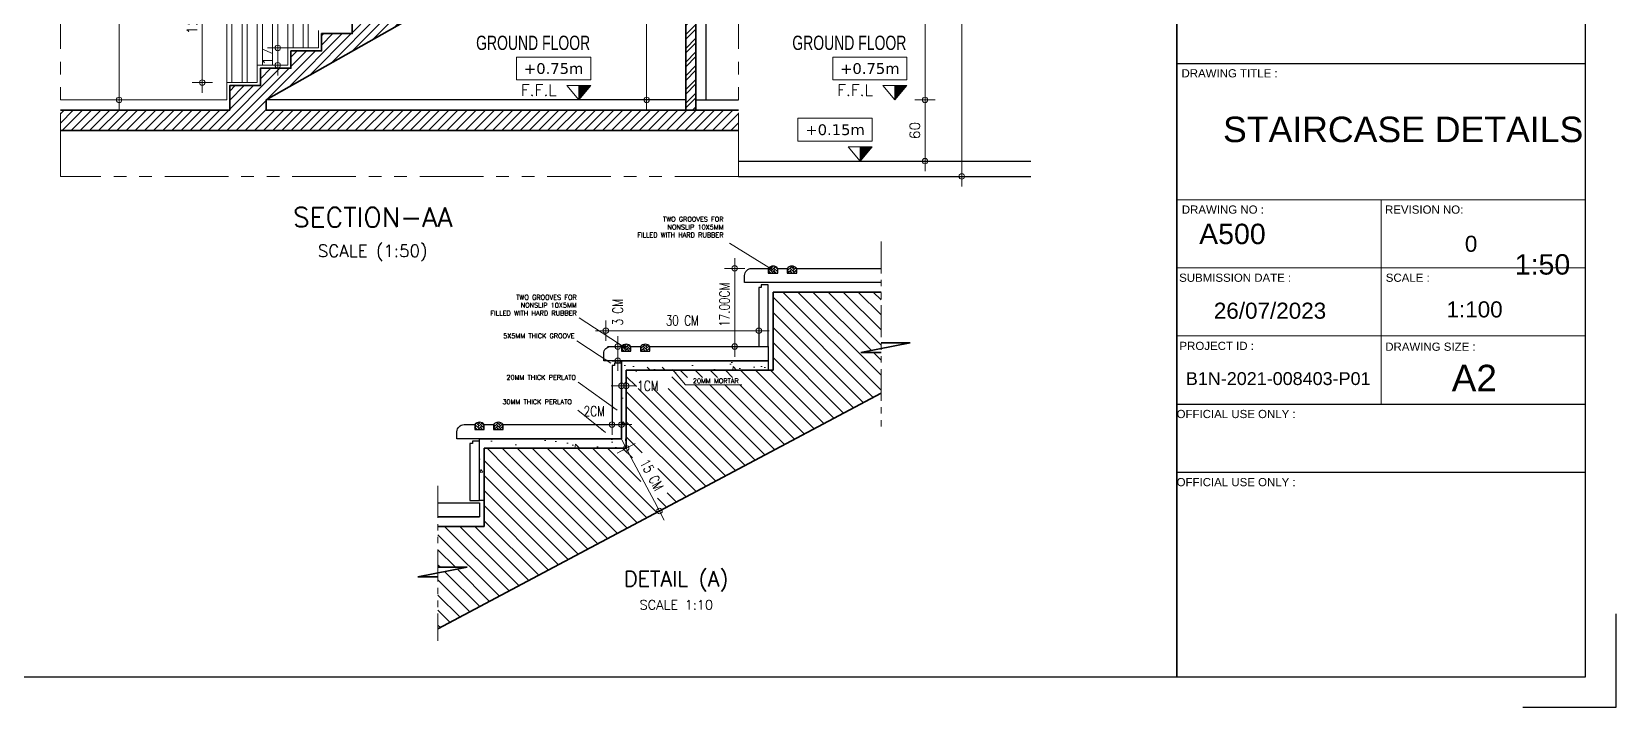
# Model space of a CAD drawing. Header units: millimetres. Extents: x -11627 to -10952, y 10244 to 10588.
# Drawn here: x -11315.08 to -11284.01, y 10339 to 10352.25 of the extents above; entities that cross this region are included whole.
import ezdxf
from ezdxf.enums import TextEntityAlignment as Align

# ---------------------------------------------------------------- set-up
doc = ezdxf.new("R2010")
doc.units = ezdxf.units.MM
doc.header["$PDMODE"] = 35
doc.linetypes.add('PHANTOM2', pattern=[1.25, 0.625, -0.125, 0.125, -0.125, 0.125, -0.125])
doc.layers.get('0').update_dxf_attribs({"lineweight": 5})
doc.layers.get('DEFPOINTS').update_dxf_attribs({"lineweight": 5})
for name, color, linetype, lineweight in [('A-GEN-TEXT.', 3, 'Continuous', 13), ('A-LEVEL TAG', 23, 'Continuous', 9), ('BORDER A1', 7, 'Continuous', 100), ('DIM IN', 191, 'Continuous', 5), ('HATCH', 8, 'Continuous', 0), ('HATCH-BLUE', 5, 'Continuous', 0), ('IN LINE', 7, 'Continuous', 20), ('M.FRAME TEXT2', 6, 'Continuous', 0), ('SECTION', 3, 'PHANTOM2', 5), ('Section-Line', 4, 'PHANTOM2', 5), ('STAIR', 34, 'Continuous', 5), ('TEXT', 30, 'Continuous', 9), ('Title Block', 7, 'Continuous', 0), ('WALLS', 4, 'Continuous', 35)]:
    doc.layers.add(name, color=color, linetype=linetype, lineweight=lineweight)
for name, color, linetype in [('A-ROAD', 43, 'Continuous'), ('INSERT TEXT', 1, 'Continuous'), ('PERLATO-20', 1, 'Continuous'), ('PERLATO-30', 1, 'Continuous'), ('PLASTER', 5, 'Continuous'), ('SYMBOLS', 141, 'Continuous')]:
    doc.layers.add(name, color=color, linetype=linetype)
doc.styles.add('Arcan Template Sheet A1$0$banda$0$BANDA AD-0705$0$ZFP', font='')
doc.styles.add('ARIAL', font='arial.ttf')
doc.styles.add('frame', font='verdana.ttf', dxfattribs={"width": 5})
doc.styles.add('GROUND FLOOR XREF - option 3$0$VILLA GF XREF$0$ROMANC', font='romanc__.ttf')
doc.styles.add('SIMPLEX', font='romans.shx', dxfattribs={"width": 0.75})
doc.styles.add('T20-5', font='ROMANS.SHX', dxfattribs={"height": 0.01})
doc.styles.add('T20-50', font='ROMANS.SHX', dxfattribs={"height": 0.1})
doc.styles.add('TEXTN', font='techl___.ttf', dxfattribs={"height": 0.15})
doc.styles.add('TEXTS', font='arial.ttf', dxfattribs={"width": 0.8})
doc.styles.add('Title-Big', font='ROMANS.shx', dxfattribs={"height": 0.5})
doc.styles.add('Title-Small', font='ROMANS.shx', dxfattribs={"height": 0.25})
doc.styles.get('Arcan Template Sheet A1$0$banda$0$BANDA AD-0705$0$ZFP').set_extended_font_data('Swis721 BT')
doc.dimstyles.new('D100', dxfattribs={"dimtxt": 0.2, "dimasz": 0.1, "dimexe": 0.18, "dimexo": 0.0625, "dimgap": 0.1, "dimtad": 1, "dimzin": 0, "dimdsep": 46, "dimtxsty": 'SIMPLEX', "dimblk": 'DOT1', "dimcen": 0.1, "dimse1": 1, "dimse2": 1, "dimclrd": 256, "dimclre": 256, "dimclrt": 256, "dimadec": 0, "dimazin": 0, "dimtfac": 5, "dimtix": 1, "dimtmove": 2, "dimatfit": 3, "dimfxl": 1, "dimtolj": 1, "dimtzin": 0, "dimlwd": -1, "dimlwe": -1, "dimarcsym": 0})
doc.dimstyles.new('D50', dxfattribs={"dimtxt": 0.1, "dimasz": 0.05, "dimexe": 0, "dimexo": 0, "dimgap": 0.05, "dimtad": 1, "dimdec": 0, "dimlfac": 100, "dimzin": 0, "dimdsep": 46, "dimtxsty": 'T20-50', "dimblk": 'DOT1', "dimcen": 0.05, "dimse1": 1, "dimse2": 1, "dimclrd": 256, "dimclre": 256, "dimclrt": 256, "dimadec": 0, "dimazin": 0, "dimtfac": 10, "dimtdec": 0, "dimtix": 1, "dimtmove": 2, "dimatfit": 3, "dimldrblk": 'DOT', "dimfxl": 1, "dimtolj": 1, "dimtzin": 0, "dimlwd": -1, "dimlwe": -1, "dimarcsym": 0})
pattern_1 = [(135, (-9705.72517, 10435.96124), (0, 0.0525231074), [0.1114183363, -0.0371394454]), (45, (-9705.751433, 10435.9875), (0, 0.0525231074), [0.1114183363, -0.0371394454])]
pattern_2 = [(135, (-9699.968557, 10439.025243), (0, 0.0525231074), [0.1114183363, -0.0371394454]), (45, (-9699.99482, 10439.051505), (0, 0.0525231074), [0.1114183363, -0.0371394454])]
pattern_3 = [(135, (-9702.846864, 10437.49324), (0, 0.0525231074), [0.1114183363, -0.0371394454]), (45, (-9702.873126, 10437.519503), (0, 0.0525231074), [0.1114183363, -0.0371394454])]

# ---------------------------------------------------------------- blocks, each defined once
blk = doc.blocks.new('ADM FRAME-A2')
at = {"layer": 'BORDER A1', "lineweight": 25}
for p, q in [((-11.557, 14.484), (-3.539, 14.484)), ((-11.557, 7.802), (-3.539, 7.802)), ((-11.557, 7.802), (-3.539, 7.802)), ((-11.557, 6.466), (-3.539, 6.466))]:
    blk.add_line(p, q, dxfattribs=at)
for points in [[(-58.529, 2.457), (-11.557, 2.457), (-11.557, 40.943), (-58.529, 40.943)], [(-3.539, 2.457), (-3.539, 40.943), (-11.557, 40.943), (-11.557, 2.457)]]:
    blk.add_lwpolyline(points, close=True, dxfattribs=at)
blk.add_lwpolyline([(-4.771, 1.856), (-2.938, 1.856), (-2.938, 3.689)], dxfattribs=at)
at = {"layer": 'IN LINE'}
for p, q in [((-11.557, 11.811), (-3.539, 11.811)), ((-7.548, 11.811), (-7.548, 7.802)), ((-11.557, 10.475), (-3.539, 10.475)), ((-11.557, 9.139), (-3.539, 9.139))]:
    blk.add_line(p, q, dxfattribs=at)
at = {"layer": 'INSERT TEXT', "style": 'Arcan Template Sheet A1$0$banda$0$BANDA AD-0705$0$ZFP'}
for s, height, p in [('0', 0.315, (-5.785, 10.948)), ('26/07/2023', 0.3151, (-9.728, 9.635)), ('1:100', 0.3151, (-5.717, 9.661)), ('A2', 0.5184, (-5.722, 8.315))]:
    blk.add_text(s, height=height, dxfattribs=at).set_placement(p, align=Align.MIDDLE_CENTER)
blk.add_text('B1N-2021-008403-P01', height=0.25208, dxfattribs=at).set_placement((-11.378, 8.177))
at = {"layer": 'TEXT', "style": 'Arcan Template Sheet A1$0$banda$0$BANDA AD-0705$0$ZFP'}
for s, height, p in [('DRAWING TITLE :', 0.16076, (-10.521, 14.291)), ('DRAWING NO :', 0.16076, (-10.652, 11.618)), ('REVISION NO:', 0.16076, (-6.705, 11.618)), ('SUBMISSION DATE :', 0.16076, (-10.411, 10.282)), ('SCALE :', 0.1608, (-7.027, 10.282)), ('PROJECT ID :', 0.16076, (-10.773, 8.945)), ('DRAWING SIZE :', 0.16076, (-6.582, 8.929)), ('OFFICIAL USE ONLY :', 0.16076, (-10.392, 7.609)), ('OFFICIAL USE ONLY :', 0.16076, (-10.392, 6.273))]:
    blk.add_text(s, height=height, dxfattribs=at).set_placement(p, align=Align.MIDDLE_CENTER)
blk = doc.blocks.new('DOT1')
at = {"color": 0}
for p, q in [((-2, 0), (2, 0)), ((0, -2), (0, 2))]:
    blk.add_line(p, q, dxfattribs=at)
blk.add_circle((0, 0), 0.54, dxfattribs=at)
blk = doc.blocks.new('*D618')
at = {"layer": 'DEFPOINTS', "color": 0, "transparency": 16777216}
for p in [(-11303.428, 10345.301), (-11303.521, 10344.691), (-11303.428, 10344.691)]:
    blk.add_point(p, dxfattribs=at)
at = {"layer": 'STAIR', "transparency": 16777216}
for p, q in [((-11303.621, 10345.301), (-11303.721, 10345.301)), ((-11303.521, 10345.301), (-11303.428, 10345.301)), ((-11303.328, 10345.301), (-11303.228, 10345.301))]:
    blk.add_line(p, q, dxfattribs=at)
at = {"layer": 'STAIR', "transparency": 16777216, "xscale": 0.1, "yscale": 0.1, "zscale": 0.1}
blk.add_blockref('DOT1', (-11303.521, 10345.301), dxfattribs=at)
at = {"layer": 'STAIR', "transparency": 16777216, "xscale": 0.1, "yscale": 0.1, "zscale": 0.1, "rotation": 180}
blk.add_blockref('DOT1', (-11303.428, 10345.301), dxfattribs=at)
at = {"layer": 'STAIR', "transparency": 16777216, "insert": (-11303.001, 10345.301), "char_height": 0.2, "attachment_point": 5, "style": 'SIMPLEX'}
blk.add_mtext('\\A1;1CM', dxfattribs=at)
blk = doc.blocks.new('*D619')
at = {"layer": 'DEFPOINTS', "color": 0, "transparency": 16777216}
for p in [(-11303.706, 10344.541), (-11303.521, 10344.541), (-11303.521, 10344.541)]:
    blk.add_point(p, dxfattribs=at)
at = {"layer": 'STAIR', "transparency": 16777216}
for p, q in [((-11303.806, 10344.541), (-11303.906, 10344.541)), ((-11303.706, 10344.541), (-11303.521, 10344.541)), ((-11303.421, 10344.541), (-11303.321, 10344.541))]:
    blk.add_line(p, q, dxfattribs=at)
at = {"layer": 'STAIR', "transparency": 16777216, "xscale": 0.1, "yscale": 0.1, "zscale": 0.1}
blk.add_blockref('DOT1', (-11303.706, 10344.541), dxfattribs=at)
at = {"layer": 'STAIR', "transparency": 16777216, "xscale": 0.1, "yscale": 0.1, "zscale": 0.1, "rotation": 180}
blk.add_blockref('DOT1', (-11303.521, 10344.541), dxfattribs=at)
at = {"layer": 'STAIR', "transparency": 16777216, "insert": (-11304.054, 10344.804), "char_height": 0.2, "attachment_point": 5, "style": 'SIMPLEX'}
blk.add_mtext('\\A1;2CM', dxfattribs=at)
blk = doc.blocks.new('Title')
at = {"color": 4, "style": 'Title-Big'}
blk.add_attdef('DRAWNAME', text='', height=0.4, dxfattribs=at).set_placement((0, 0), align=Align.MIDDLE_CENTER)
at = {"color": 0, "style": 'Title-Small'}
blk.add_attdef('SCALE', text='', height=0.25, dxfattribs=at).set_placement((0, -0.688), align=Align.MIDDLE_CENTER)
blk = doc.blocks.new('*D620')
at = {"layer": 'DEFPOINTS', "color": 0, "transparency": 16777216}
for p in [(-11303.428, 10344.077), (-11302.775, 10342.846), (-11302.775, 10342.846)]:
    blk.add_point(p, dxfattribs=at)
at = {"layer": 'STAIR', "transparency": 16777216}
blk.add_line((-11303.381, 10343.988), (-11302.822, 10342.935), dxfattribs=at)
at = {"layer": 'STAIR', "transparency": 16777216, "xscale": 0.1, "yscale": 0.1, "zscale": 0.1}
for p, rotation in [((-11303.428, 10344.077), 117.9364894001554), ((-11302.775, 10342.846), 297.9364894001554)]:
    blk.add_blockref('DOT1', p, dxfattribs=dict(at, rotation=rotation))
at = {"layer": 'STAIR', "transparency": 16777216, "insert": (-11302.925, 10343.555), "char_height": 0.2, "attachment_point": 5, "rotation": 297.9365, "style": 'SIMPLEX'}
blk.add_mtext('\\A1;15 CM', dxfattribs=at)
blk = doc.blocks.new('*D615')
at = {"layer": 'DEFPOINTS', "color": 0, "transparency": 16777216}
for p in [(-11300.712, 10347.605), (-11301.301, 10346.073), (-11300.838, 10346.073)]:
    blk.add_point(p, dxfattribs=at)
at = {"layer": 'STAIR', "transparency": 16777216}
blk.add_line((-11301.301, 10347.505), (-11301.301, 10346.173), dxfattribs=at)
at = {"layer": 'STAIR', "transparency": 16777216, "xscale": 0.1, "yscale": 0.1, "zscale": 0.1}
for p, rotation in [((-11301.301, 10347.605), 90), ((-11301.301, 10346.073), 270)]:
    blk.add_blockref('DOT1', p, dxfattribs=dict(at, rotation=rotation))
at = {"layer": 'STAIR', "transparency": 16777216, "insert": (-11301.501, 10346.839), "char_height": 0.2, "attachment_point": 5, "rotation": 90, "style": 'SIMPLEX'}
blk.add_mtext('\\A1; 17.00CM ', dxfattribs=at)
blk = doc.blocks.new('*D616')
at = {"layer": 'DEFPOINTS', "color": 0, "transparency": 16777216}
for p in [(-11303.828, 10346.383), (-11300.828, 10346.264), (-11303.828, 10346.032)]:
    blk.add_point(p, dxfattribs=at)
at = {"layer": 'STAIR', "transparency": 16777216}
blk.add_line((-11300.928, 10346.383), (-11303.728, 10346.383), dxfattribs=at)
at = {"layer": 'STAIR', "transparency": 16777216, "xscale": 0.1, "yscale": 0.1, "zscale": 0.1, "rotation": 180}
blk.add_blockref('DOT1', (-11303.828, 10346.383), dxfattribs=at)
at = {"layer": 'STAIR', "transparency": 16777216, "xscale": 0.1, "yscale": 0.1, "zscale": 0.1}
blk.add_blockref('DOT1', (-11300.828, 10346.383), dxfattribs=at)
at = {"layer": 'STAIR', "transparency": 16777216, "insert": (-11302.328, 10346.583), "char_height": 0.2, "attachment_point": 5, "style": 'SIMPLEX'}
blk.add_mtext('\\A1;30 CM', dxfattribs=at)
blk = doc.blocks.new('*D617')
at = {"layer": 'DEFPOINTS', "color": 0, "transparency": 16777216}
for p in [(-11303.127, 10346.073), (-11303.594, 10345.794), (-11303.127, 10345.794)]:
    blk.add_point(p, dxfattribs=at)
at = {"layer": 'STAIR', "transparency": 16777216}
for p, q in [((-11303.594, 10346.173), (-11303.594, 10346.273)), ((-11303.594, 10346.073), (-11303.594, 10345.794)), ((-11303.594, 10345.694), (-11303.594, 10345.594))]:
    blk.add_line(p, q, dxfattribs=at)
at = {"layer": 'STAIR', "transparency": 16777216, "xscale": 0.1, "yscale": 0.1, "zscale": 0.1}
for p, rotation in [((-11303.594, 10346.073), 270), ((-11303.594, 10345.794), 90)]:
    blk.add_blockref('DOT1', p, dxfattribs=dict(at, rotation=rotation))
at = {"layer": 'STAIR', "transparency": 16777216, "insert": (-11303.594, 10346.693), "char_height": 0.2, "attachment_point": 5, "rotation": 90, "style": 'SIMPLEX'}
blk.add_mtext('\\A1; 3 CM', dxfattribs=at)
blk = doc.blocks.new('TAG-ELE-LVL')
at = {"layer": 'A-LEVEL TAG'}
for p, q in [((-0.21, 0.35), (-0.21, 0.75)), ((-0.21, 0.75), (1.09, 0.75)), ((1.09, 0.35), (1.09, 0.75)), ((-0.21, 0.35), (1.09, 0.35)), ((0, 0), (0, 0.25))]:
    blk.add_line(p, q, dxfattribs=at)
blk.add_lwpolyline([(0, 0), (0.21, 0.25), (-0.21, 0.25)], close=True, dxfattribs=at)
at = {"layer": 'A-LEVEL TAG', "color": 251}
blk.add_solid([(-0.21, 0.25), (0, 0), (0, 0.25)], dxfattribs=at)
at = {"layer": 'A-LEVEL TAG', "color": 50, "style": 'TEXTS', "width": 0.75}
blk.add_attdef('FLOOR-NAME', text='', height=0.25, dxfattribs=at).set_placement((-0.21, 0.8), align=Align.BOTTOM_LEFT)
blk.add_attdef('LVL', text='', height=0.225, dxfattribs=at).set_placement((0.44, 0.55), align=Align.MIDDLE_CENTER)
at = {"layer": 'A-LEVEL TAG', "color": 50, "style": 'TEXTN', "width": 0.75}
blk.add_attdef('-', (0.361, 0.07), '', height=0.175, dxfattribs=at)
blk = doc.blocks.new('*D626')
at = {"layer": 'DEFPOINTS', "color": 0, "transparency": 16777216}
for p in [(8.477, 5.313), (8.477, 1.58), (8.477, 1.58)]:
    blk.add_point(p, dxfattribs=at)
at = {"layer": 'DIM IN', "transparency": 16777216}
blk.add_line((8.477, 5.263), (8.477, 1.63), dxfattribs=at)
at = {"layer": 'DIM IN', "transparency": 16777216, "xscale": 0.05, "yscale": 0.05, "zscale": 0.05}
for p, rotation in [((8.477, 5.313), 90), ((8.477, 1.58), 270)]:
    blk.add_blockref('DOT1', p, dxfattribs=dict(at, rotation=rotation))
at = {"layer": 'DIM IN', "transparency": 16777216, "insert": (8.377, 3.447), "char_height": 0.1, "attachment_point": 5, "rotation": 90, "style": 'T20-50'}
blk.add_mtext('\\A1;373', dxfattribs=at)
blk = doc.blocks.new('_Dot')
at = {"color": 0, "lineweight": -2}
blk.add_line((-0.5, 0), (-1, 0), dxfattribs=at)
at = {"color": 0, "const_width": 0.5}
blk.add_lwpolyline([(-0.25, 0, 1), (0.25, 0, 1)], format="xyb", close=True, dxfattribs=at)
blk = doc.blocks.new('*D627')
at = {"layer": 'DEFPOINTS', "color": 0, "transparency": 16777216}
for p in [(9.024, 14.491, 0), (8.837, 0.83), (9.29, 0.83)]:
    blk.add_point(p, dxfattribs=at)
at = {"layer": 'DIM IN', "transparency": 16777216}
blk.add_line((8.837, 14.441), (8.837, 0.88), dxfattribs=at)
at = {"layer": 'DIM IN', "transparency": 16777216, "xscale": 0.05, "yscale": 0.05, "zscale": 0.05}
for p, rotation in [((8.837, 14.491), 90), ((8.837, 0.83), 270)]:
    blk.add_blockref('DOT1', p, dxfattribs=dict(at, rotation=rotation))
at = {"layer": 'DIM IN', "transparency": 16777216, "insert": (8.707, 8.051), "char_height": 0.1, "attachment_point": 5, "rotation": 90, "style": 'T20-50'}
blk.add_mtext('\\A1;1366', dxfattribs=at)
blk = doc.blocks.new('*D628')
at = {"layer": 'DEFPOINTS', "color": 0, "transparency": 16777216}
for p in [(8.477, 1.58), (8.477, 0.98), (8.477, 0.98)]:
    blk.add_point(p, dxfattribs=at)
at = {"layer": 'DIM IN', "transparency": 16777216}
blk.add_line((8.477, 1.53), (8.477, 1.03), dxfattribs=at)
at = {"layer": 'DIM IN', "transparency": 16777216, "xscale": 0.05, "yscale": 0.05, "zscale": 0.05}
for p, rotation in [((8.477, 1.58), 90), ((8.477, 0.98), 270)]:
    blk.add_blockref('DOT1', p, dxfattribs=dict(at, rotation=rotation))
at = {"layer": 'DIM IN', "transparency": 16777216, "insert": (8.377, 1.28), "char_height": 0.1, "attachment_point": 5, "rotation": 90, "style": 'T20-50'}
blk.add_mtext('\\A1;60', dxfattribs=at)
blk = doc.blocks.new('*D664')
at = {"layer": 'DEFPOINTS', "color": 0, "transparency": 16777216}
for p in [(0.576, 5.31, 0), (0.576, 5.31), (0.576, 1.58, -0.006)]:
    blk.add_point(p, dxfattribs=at)
at = {"layer": 'DIM IN', "transparency": 16777216}
blk.add_line((0.576, 1.63), (0.576, 5.26), dxfattribs=at)
at = {"layer": 'DIM IN', "transparency": 16777216, "xscale": 0.05, "yscale": 0.05, "zscale": 0.05}
for p, rotation in [((0.576, 5.31), 90), ((0.576, 1.58), 270)]:
    blk.add_blockref('DOT1', p, dxfattribs=dict(at, rotation=rotation))
at = {"layer": 'DIM IN', "transparency": 16777216, "insert": (0.476, 3.445), "char_height": 0.1, "attachment_point": 5, "rotation": 90, "style": 'T20-50'}
blk.add_mtext('\\A1;373', dxfattribs=at)
blk = doc.blocks.new('*D633')
at = {"layer": 'DEFPOINTS', "color": 0, "transparency": 16777216}
for p in [(1.391, 2.947), (1.599, 2.947), (1.631, 1.75)]:
    blk.add_point(p, dxfattribs=at)
at = {"layer": 'DIM IN', "transparency": 16777216}
blk.add_line((1.391, 1.8), (1.391, 2.897), dxfattribs=at)
at = {"layer": 'DIM IN', "transparency": 16777216, "xscale": 0.05, "yscale": 0.05, "zscale": 0.05}
for p, rotation in [((1.391, 2.947), 90), ((1.391, 1.75), 270)]:
    blk.add_blockref('DOT1', p, dxfattribs=dict(at, rotation=rotation))
at = {"layer": 'DIM IN', "transparency": 16777216, "insert": (1.291, 2.349), "char_height": 0.1, "attachment_point": 5, "rotation": 90, "style": 'T20-50'}
blk.add_mtext('\\A1;120', dxfattribs=at)
blk = doc.blocks.new('*D634')
at = {"layer": 'DEFPOINTS', "color": 0, "transparency": 16777216}
for p in [(5.642, 3.62), (5.748, 3.62), (5.642, 1.58, -0.006)]:
    blk.add_point(p, dxfattribs=at)
at = {"layer": 'DIM IN', "transparency": 16777216}
blk.add_line((5.748, 1.63), (5.748, 3.57), dxfattribs=at)
at = {"layer": 'DIM IN', "transparency": 16777216, "xscale": 0.05, "yscale": 0.05, "zscale": 0.05}
for p, rotation in [((5.748, 3.62), 90), ((5.748, 1.58), 270)]:
    blk.add_blockref('DOT1', p, dxfattribs=dict(at, rotation=rotation))
at = {"layer": 'DIM IN', "transparency": 16777216, "insert": (5.648, 2.6), "char_height": 0.1, "attachment_point": 5, "rotation": 90, "style": 'T20-50'}
blk.add_mtext('\\A1;204', dxfattribs=at)
blk = doc.blocks.new('*D650')
at = {"layer": 'DEFPOINTS', "color": 0, "transparency": 16777216}
for p in [(2.231, 2.09), (2.131, 1.92), (2.231, 1.92)]:
    blk.add_point(p, dxfattribs=at)
at = {"layer": 'DIM IN', "transparency": 16777216}
for p, q in [((2.131, 2.14), (2.131, 2.19)), ((2.131, 2.09), (2.131, 1.92)), ((2.131, 1.87), (2.131, 1.82))]:
    blk.add_line(p, q, dxfattribs=at)
at = {"layer": 'DIM IN', "transparency": 16777216, "xscale": 0.05, "yscale": 0.05, "zscale": 0.05}
for p, rotation in [((2.131, 2.09), 270), ((2.131, 1.92), 90)]:
    blk.add_blockref('DOT1', p, dxfattribs=dict(at, rotation=rotation))
at = {"layer": 'DIM IN', "transparency": 16777216, "insert": (2.031, 2.005), "char_height": 0.1, "attachment_point": 5, "rotation": 90, "style": 'T20-50'}
blk.add_mtext('\\A1;17', dxfattribs=at)
blk = doc.blocks.new('A$C4b93d0e9')
at = {"layer": 'HATCH'}
h = blk.add_hatch(dxfattribs=at)
h.set_pattern_fill('ANSI31', color=256, scale=0.02, style=0)
h.set_pattern_definition([(45, (0, -4.08), (-0.0449013, 0.0449013), [])])
h.paths.add_polyline_path([(6.231, 3.59), (6.231, 3.42), (5.265, 3.42), (2.018, 1.58), (2.018, 1.48), (6.648, 1.48), (6.648, 1.28), (0, 1.28), (0, 1.48), (1.661, 1.48), (1.661, 1.72), (1.961, 1.72), (1.961, 1.89), (2.261, 1.89), (2.261, 2.06), (2.561, 2.06), (2.561, 2.23), (2.861, 2.23), (2.861, 2.4), (3.161, 2.4), (3.161, 2.57), (3.461, 2.57), (3.461, 2.74), (3.761, 2.74), (3.761, 2.91), (4.061, 2.91), (4.061, 3.08), (4.361, 3.08), (4.361, 3.25), (4.661, 3.25), (4.661, 3.42), (4.961, 3.42), (4.961, 3.59)])
h = blk.add_hatch(dxfattribs=at)
h.set_pattern_fill('ANSI32', color=256, scale=0.01, style=0)
h.paths.add_polyline_path([(6.131, 1.48), (6.231, 1.48), (6.231, 3.42), (6.131, 3.42)])
at = {"layer": 'A-ROAD'}
for p, q in [((6.331, 1.58), (6.331, 12.841)), ((6.131, 1.58, -0.006), (2.018, 1.58, -0.006)), ((6.231, 1.58, -0.006), (6.648, 1.58, -0.006)), ((6.648, 0.98), (9.515, 0.98)), ((6.648, 0.83), (9.515, 0.83))]:
    blk.add_line(p, q, dxfattribs=at)
at = {"layer": 'SECTION'}
for p, q in [((0, 0.83), (0, 14.491)), ((6.648, 0.83), (6.648, 14.491)), ((6.648, 0.83), (0, 0.83))]:
    blk.add_line(p, q, dxfattribs=at)
at = {"layer": 'STAIR'}
for p, q in [((2.381, 2.09), (2.381, 3.275)), ((2.431, 2.09), (2.431, 3.304)), ((2.131, 1.92), (2.131, 3.134)), ((2.231, 2.09), (2.231, 3.19)), ((2.281, 2.09), (2.281, 3.219)), ((1.831, 1.75), (1.831, 2.964)), ((1.931, 1.92), (1.931, 3.02)), ((1.981, 1.92), (1.981, 3.049)), ((2.081, 1.92), (2.081, 3.105)), ((1.631, 1.75), (1.631, 2.85)), ((1.681, 1.75), (1.681, 2.879)), ((1.781, 1.75), (1.781, 2.935)), ((1.631, 1.58, -0.006), (0, 1.58, -0.006))]:
    blk.add_line(p, q, dxfattribs=at)
blk.add_lwpolyline([(1.631, 1.58), (1.631, 1.75), (1.931, 1.75), (1.931, 1.92), (2.231, 1.92), (2.231, 2.09), (2.531, 2.09), (2.531, 2.26)], dxfattribs=at)
at = {"layer": 'WALLS'}
for p, q in [((6.231, 1.48), (6.231, 12.841)), ((5.265, 3.42), (2.018, 1.58)), ((6.131, 1.48), (6.131, 3.42)), ((2.018, 1.58), (2.018, 1.48, -0.006)), ((0, 1.48, -0.006), (1.661, 1.48, -0.006)), ((2.018, 1.48, -0.006), (6.648, 1.48, -0.006)), ((0, 1.28, -0.006), (6.648, 1.28, -0.006))]:
    blk.add_line(p, q, dxfattribs=at)
blk.add_lwpolyline([(1.661, 1.48), (1.661, 1.72), (1.961, 1.72), (1.961, 1.89), (2.261, 1.89), (2.261, 2.06), (2.561, 2.06), (2.561, 2.23), (2.861, 2.23), (2.861, 2.4)], dxfattribs=at)
at = {"layer": 'A-LEVEL TAG'}
ref = blk.add_blockref('TAG-ELE-LVL', (5.082, 1.58, -0.006), dxfattribs=dict(at, xscale=-0.5599999999999999, yscale=0.5599999999999999, zscale=0.7))
ref.add_attrib('FLOOR-NAME', 'GROUND FLOOR', dxfattribs={"color": 50, "height": 0.14, "style": 'TEXTS', "width": 0.7}).set_placement((4.076, 2.028, -0.006), align=Align.BOTTOM_LEFT)
ref.add_attrib('-', 'F.F.L', (4.515, 1.619, -0.006), dxfattribs={"layer": 'A-GEN-TEXT.', "height": 0.112, "style": 'GROUND FLOOR XREF - option 3$0$VILLA GF XREF$0$ROMANC'})
ref.add_attrib('LVL', '+0.75m', dxfattribs={"layer": 'A-GEN-TEXT.', "height": 0.1052, "style": 'frame'}).set_placement((4.836, 1.888, -0.006), align=Align.MIDDLE_CENTER)
ref = blk.add_blockref('TAG-ELE-LVL', (8.182, 1.58, -0.006), dxfattribs=dict(at, xscale=-0.5599999999999999, yscale=0.5599999999999999, zscale=0.7))
ref.add_attrib('FLOOR-NAME', 'GROUND FLOOR', dxfattribs={"color": 50, "height": 0.14, "style": 'TEXTS', "width": 0.7}).set_placement((7.176, 2.028, -0.006), align=Align.BOTTOM_LEFT)
ref.add_attrib('-', 'F.F.L', (7.615, 1.619, -0.006), dxfattribs={"layer": 'A-GEN-TEXT.', "height": 0.112, "style": 'GROUND FLOOR XREF - option 3$0$VILLA GF XREF$0$ROMANC'})
ref.add_attrib('LVL', '+0.75m', dxfattribs={"layer": 'A-GEN-TEXT.', "height": 0.1052, "style": 'frame'}).set_placement((7.936, 1.888, -0.006), align=Align.MIDDLE_CENTER)
ref = blk.add_blockref('TAG-ELE-LVL', (7.841, 0.98, -0.006), dxfattribs=dict(at, xscale=-0.5599999999999999, yscale=0.5599999999999999, zscale=0.7))
ref.add_attrib('LVL', '+0.15m', dxfattribs={"layer": 'A-GEN-TEXT.', "height": 0.1052, "style": 'frame'}).set_placement((7.595, 1.288, -0.006), align=Align.MIDDLE_CENTER)
at = {"layer": 'SYMBOLS'}
ref = blk.add_blockref('Title', (3.061, 0.43), dxfattribs=dict(at, xscale=-0.6, yscale=0.6, zscale=0.6))
ref.add_attrib('DRAWNAME', 'SECTION-AA', dxfattribs={"layer": '0', "color": 7, "height": 0.192, "style": 'Title-Big'}).set_placement((3.061, 0.43), align=Align.MIDDLE_CENTER)
ref.add_attrib('SCALE', 'SCALE (1:50)', dxfattribs={"layer": '0', "color": 0, "height": 0.12, "style": 'Title-Small'}).set_placement((3.061, 0.1), align=Align.MIDDLE_CENTER)
at = {"layer": 'DIM IN'}
dim = blk.add_linear_dim(base=(8.837, 0.83, -0.006), p1=(9.024, 14.491, -0.006), p2=(9.29, 0.83, -0.006), angle=90, dimstyle='D50', dxfattribs=at)
dim.commit()
dim.dimension.update_dxf_attribs({"geometry": '*D627', "text_midpoint": (8.707, 8.051, -0.006), "dimtype": 160})
for base, p1, p2, picture, middle in [((0.576, 5.31), (0.576, 1.58, -0.006), (0.576, 5.31, 0), '*D664', (0.476, 3.445)), ((8.477, 1.58, -0.006), (8.477, 5.313, -0.006), (8.477, 1.58, -0.006), '*D626', (8.377, 3.447, -0.006)), ((5.748, 3.62), (5.642, 1.58, -0.006), (5.642, 3.62), '*D634', (5.648, 2.6)), ((1.391, 2.947), (1.631, 1.75), (1.599, 2.947), '*D633', (1.291, 2.349)), ((2.131, 1.92), (2.231, 2.09), (2.231, 1.92), '*D650', (2.031, 2.005)), ((8.477, 0.98, -0.006), (8.477, 1.58, -0.006), (8.477, 0.98, -0.006), '*D628', (8.377, 1.28, -0.006))]:
    dim = blk.add_linear_dim(base=base, p1=p1, p2=p2, angle=90, dimstyle='D50', dxfattribs=at)
    dim.commit()
    dim.dimension.update_dxf_attribs({"geometry": picture, "text_midpoint": middle})

msp = doc.modelspace()

# ---------------------------------------------------------------- hatches: boundary and pattern name
at = {"layer": 'HATCH'}
h = msp.add_hatch(dxfattribs=at)
h.set_pattern_fill('AR-CONC', color=256, scale=0.092849, style=0)
h.set_pattern_definition([(130, (-11300.7584, 10341.3376), (-0.665966, -0.058264), [0.069636, -0.766]), (185, (-11300.7584, 10341.3376), (0.12883, 0.6984), [0.05571, -0.6128]), (79.549, (-11300.8139, 10341.33274), (-0.53714, 0.640135), [0.05918, -0.651]), (133.816, (-11300.7584, 10341.5233), (-0.99092, -0.15368), [0.10445, -1.149]), (83.364, (-11300.841, 10341.5105), (-0.86782, 0.90445), [0.08877, -0.9765]), (188.816, (-11300.7584, 10341.5233), (-0.86782, 0.90446), [0.08356, -0.9192]), (159, (-11300.85125, 10341.47686), (-0.55422, -0.373826), [0.069636, -0.766]), (214, (-11300.85125, 10341.47686), (-0.225915, 0.67329), [0.05571, -0.6128]), (108.549, (-11300.89744, 10341.4457), (-0.780135, 0.299465), [0.05918, -0.651]), (142.5, (-11300.7584, 10341.3376), (-0.01129, 0.309087), [0, -0.605373, 0, -0.622086, 0, -0.615122]), (172.5, (-11300.7584, 10341.3376), (-0.244256, 0.366206), [0, -0.354682, 0, -0.591446, 0, -0.234443]), (212.5, (-11300.55135, 10341.3376), (-0.495647, -0.020942), [0, -0.232122, 0, -0.72422, 0, -0.960983]), (222.5, (-11300.4585, 10341.3376), (-0.54148, 0.092946), [0, -0.301758, 0, -0.480956, 0, -0.682437])])
edge = h.paths.add_edge_path()
edge.add_line((-11300.642, 10345.794), (-11300.642, 10345.609))
edge.add_line((-11300.642, 10345.609), (-11303.428, 10345.609))
edge.add_line((-11303.428, 10345.609), (-11303.428, 10344.077))
edge.add_line((-11303.428, 10344.077), (-11306.213, 10344.077))
edge.add_line((-11306.213, 10344.077), (-11306.213, 10343.055))
edge.add_line((-11306.213, 10343.055), (-11306.306, 10343.055))
edge.add_line((-11306.306, 10343.055), (-11306.306, 10344.262))
edge.add_line((-11306.306, 10344.262), (-11303.521, 10344.262))
edge.add_line((-11303.521, 10344.262), (-11303.521, 10345.794))
edge.add_line((-11303.521, 10345.794), (-11300.642, 10345.794))
edge.add_line((-11300.642, 10345.794), (-11300.642, 10345.609))
at = {"layer": 'HATCH-BLUE'}
h = msp.add_hatch(dxfattribs=at)
h.set_pattern_fill('ANSI31', color=256, scale=1.671275, style=0)
h.set_pattern_definition([(135, (-9702.84686, 10437.49324), (0.14772124, 0.14772124), [])])
h.paths.add_polyline_path([(-11306.213, 10342.545), (-11307.119, 10342.545), (-11307.119, 10341.742), (-11306.547, 10341.742), (-11307.119, 10341.63), (-11307.119, 10340.534), (-11298.432, 10345.158), (-11298.432, 10345.956), (-11298.826, 10345.956), (-11298.432, 10346.033), (-11298.432, 10347.141), (-11300.549, 10347.141), (-11300.549, 10345.609), (-11303.428, 10345.609), (-11303.428, 10344.077), (-11306.213, 10344.077)])
h.paths.add_polyline_path([(-11303.229, 10345.25), (-11302.534, 10345.25), (-11302.534, 10345.665), (-11303.229, 10345.665)], flags=16)
h.paths.add_polyline_path([(-11305.931, 10343.196), (-11305.671, 10343.973), (-11305.662, 10343.973), (-11305.931, 10343.196)], flags=16)
h.paths.add_polyline_path([(-11303.368, 10343.855), (-11302.935, 10343.038), (-11302.568, 10343.233), (-11303.001, 10344.049)], flags=16)
h.paths.add_polyline_path([(-11302.24, 10345.329), (-11301.199, 10345.329), (-11301.199, 10345.468), (-11302.24, 10345.468)], flags=16)
at = {"layer": 'PLASTER'}
h = msp.add_hatch(dxfattribs=at)
h.set_pattern_fill('AR-HBONE', color=256, scale=0.009285, style=0)
h.set_pattern_definition(pattern_2)
h.paths.add_polyline_path([(-11300.457, 10347.605), (-11300.457, 10347.512), (-11300.642, 10347.512), (-11300.642, 10347.605, -0.476339)])
h = msp.add_hatch(dxfattribs=at)
h.set_pattern_fill('AR-HBONE', color=256, scale=0.009285, style=0)
h.set_pattern_definition(pattern_2)
h.paths.add_polyline_path([(-11300.271, 10347.512), (-11300.271, 10347.605, -0.476339), (-11300.085, 10347.605), (-11300.085, 10347.512)])
h = msp.add_hatch(dxfattribs=at)
h.set_pattern_fill('AR-HBONE', color=256, scale=0.009285, style=0)
h.set_pattern_definition(pattern_3)
h.paths.add_polyline_path([(-11303.335, 10346.073), (-11303.335, 10345.98), (-11303.521, 10345.98), (-11303.521, 10346.073, -0.476339)])
h = msp.add_hatch(dxfattribs=at)
h.set_pattern_fill('AR-HBONE', color=256, scale=0.009285, style=0)
h.set_pattern_definition(pattern_3)
h.paths.add_polyline_path([(-11303.149, 10345.98), (-11303.149, 10346.073, -0.476339), (-11302.964, 10346.073), (-11302.964, 10345.98)])
h = msp.add_hatch(dxfattribs=at)
h.set_pattern_fill('AR-HBONE', color=256, scale=0.009285, style=0)
h.set_pattern_definition(pattern_1)
h.paths.add_polyline_path([(-11306.213, 10344.541), (-11306.213, 10344.448), (-11306.399, 10344.448), (-11306.399, 10344.541, -0.476339)])
h = msp.add_hatch(dxfattribs=at)
h.set_pattern_fill('AR-HBONE', color=256, scale=0.009285, style=0)
h.set_pattern_definition(pattern_1)
h.paths.add_polyline_path([(-11306.028, 10344.448), (-11306.028, 10344.541, -0.476339), (-11305.842, 10344.541), (-11305.842, 10344.448)])

# ---------------------------------------------------------------- linework, layer by layer
at = {"layer": 'PERLATO-20'}
for p, q in [((-11303.706, 10345.794), (-11303.521, 10345.794)), ((-11303.521, 10345.794), (-11303.521, 10344.541))]:
    msp.add_line(p, q, dxfattribs=at)
for points in [[(-11300.642, 10347.28), (-11300.735, 10347.28), (-11300.782, 10347.28), (-11300.782, 10347.233), (-11300.828, 10347.233), (-11300.828, 10346.073), (-11300.642, 10346.073), (-11300.642, 10347.28)], [(-11303.521, 10345.748), (-11303.614, 10345.748), (-11303.66, 10345.748), (-11303.66, 10345.701), (-11303.706, 10345.701), (-11303.706, 10344.541), (-11303.521, 10344.541), (-11303.521, 10345.748)], [(-11306.306, 10344.216), (-11306.399, 10344.216), (-11306.445, 10344.216), (-11306.445, 10344.169), (-11306.492, 10344.169), (-11306.492, 10343.055), (-11306.306, 10343.055), (-11306.306, 10344.216)]]:
    msp.add_lwpolyline(points, dxfattribs=at)
at = {"layer": 'PERLATO-30'}
msp.add_line((-11300.642, 10345.794), (-11303.706, 10345.794), dxfattribs=at)
msp.add_lwpolyline([(-11301.107, 10347.326), (-11301.107, 10347.466, -0.414214), (-11300.967, 10347.605), (-11300.642, 10347.605), (-11300.642, 10347.512), (-11300.457, 10347.512), (-11300.457, 10347.605), (-11300.271, 10347.605), (-11300.271, 10347.512), (-11300.085, 10347.512), (-11300.085, 10347.605), (-11298.432, 10347.605)], format="xyb", dxfattribs=at)
for points in [[(-11298.432, 10347.326), (-11301.107, 10347.326)], [(-11307.119, 10343.009), (-11306.306, 10343.009), (-11306.306, 10342.73), (-11307.119, 10342.73)]]:
    msp.add_lwpolyline(points, dxfattribs=at)
for points in [[(-11303.869, 10345.794), (-11303.869, 10345.934, -0.414214), (-11303.73, 10346.073), (-11303.521, 10346.073), (-11303.521, 10345.98), (-11303.335, 10345.98), (-11303.335, 10346.073), (-11303.149, 10346.073), (-11303.149, 10345.98), (-11302.964, 10345.98), (-11302.964, 10346.073), (-11300.642, 10346.073), (-11300.642, 10345.794), (-11303.869, 10345.794)], [(-11306.747, 10344.262), (-11306.747, 10344.402, -0.414214), (-11306.608, 10344.541), (-11306.399, 10344.541), (-11306.399, 10344.448), (-11306.213, 10344.448), (-11306.213, 10344.541), (-11306.028, 10344.541), (-11306.028, 10344.448), (-11305.842, 10344.448), (-11305.842, 10344.541), (-11303.521, 10344.541), (-11303.521, 10344.262), (-11306.747, 10344.262)]]:
    msp.add_lwpolyline(points, format="xyb", close=True, dxfattribs=at)
for centre in [(-11300.549, 10347.53), (-11300.178, 10347.53), (-11303.428, 10345.998), (-11303.056, 10345.998), (-11306.306, 10344.466), (-11305.935, 10344.466)]:
    msp.add_arc(centre, 0.12, 39.0595, 140.9405, dxfattribs=at)
at = {"layer": 'PLASTER'}
for p, q in [((-11303.521, 10344.262), (-11303.521, 10345.794)), ((-11303.521, 10345.794), (-11300.642, 10345.794)), ((-11300.642, 10345.794), (-11300.642, 10345.609)), ((-11300.642, 10345.794), (-11300.642, 10345.609)), ((-11306.306, 10343.055), (-11306.306, 10344.262)), ((-11306.306, 10344.262), (-11303.521, 10344.262)), ((-11306.213, 10343.055), (-11306.306, 10343.055)), ((-11307.119, 10342.73), (-11306.306, 10342.73))]:
    msp.add_line(p, q, dxfattribs=at)
at = {"layer": 'Section-Line'}
for p, q in [((-11298.432, 10348.131), (-11298.432, 10344.414)), ((-11307.119, 10343.338), (-11307.119, 10340.299))]:
    msp.add_line(p, q, dxfattribs=at)
at = {"layer": 'WALLS'}
for p, q in [((-11300.549, 10347.141), (-11298.432, 10347.141)), ((-11300.549, 10345.609), (-11300.549, 10347.141)), ((-11297.86, 10346.145), (-11298.826, 10345.956)), ((-11298.432, 10346.145), (-11297.86, 10346.145)), ((-11298.826, 10345.956), (-11298.432, 10345.956)), ((-11300.549, 10345.609), (-11303.428, 10345.609)), ((-11303.428, 10345.609), (-11303.428, 10344.077)), ((-11298.432, 10345.158), (-11307.119, 10340.534)), ((-11303.428, 10344.077), (-11306.213, 10344.077)), ((-11306.213, 10344.077), (-11306.213, 10342.545)), ((-11306.213, 10342.545), (-11307.119, 10342.545)), ((-11306.547, 10341.742), (-11307.513, 10341.553)), ((-11307.119, 10341.742), (-11306.547, 10341.742)), ((-11307.513, 10341.553), (-11307.119, 10341.553))]:
    msp.add_line(p, q, dxfattribs=at)

# ---------------------------------------------------------------- block references
at = {"layer": 'DIM IN', "xscale": 2, "yscale": 2, "zscale": 2}
msp.add_blockref('A$C4b93d0e9', (-11314.523, 10347.749, 0.006), dxfattribs=at)
at = {"layer": 'TEXT'}
ref = msp.add_blockref('Title', (-11302.446, 10341.517), dxfattribs=dict(at, xscale=-0.928486135549853, yscale=0.9284861355485338, zscale=0.9284861355485866))
ref.add_attrib('DRAWNAME', 'DETAIL (A)', dxfattribs={"layer": '0', "color": 4, "height": 0.2971, "style": 'Title-Big'}).set_placement((-11302.446, 10341.517), align=Align.MIDDLE_CENTER)
ref.add_attrib('SCALE', 'SCALE 1:10', dxfattribs={"layer": '0', "color": 0, "height": 0.1857, "style": 'Title-Small'}).set_placement((-11302.446, 10341.006), align=Align.MIDDLE_CENTER)
at = {"layer": 'Title Block'}
msp.add_blockref('ADM FRAME-A2', (-11281.077, 10337.14), dxfattribs=at)

# ---------------------------------------------------------------- texts
at = {"layer": 'M.FRAME TEXT2', "style": 'ARIAL'}
msp.add_text('STAIRCASE DETAILS', height=0.5, dxfattribs=at).set_placement((-11288.194, 10350.331), align=Align.MIDDLE_CENTER)
for s, p in [('A500', (-11292.194, 10348.081)), ('1:50', (-11286.006, 10347.483))]:
    msp.add_text(s, height=0.4, dxfattribs=at).set_placement(p)
at = {"layer": 'TEXT', "char_height": 0.09285, "attachment_point": 9, "style": 'T20-5'}
for s, insert in [('TWO GROOVES FOR  \\PNONSLIP 10X5MM  \\PFILLED WITH HARD RUBBER ', (-11301.52, 10348.213)), ('TWO GROOVES FOR  \\PNONSLIP 10X5MM  \\PFILLED WITH HARD RUBBER ', (-11304.398, 10346.681)), ('5X5MM THICK GROOVE', (-11304.442, 10346.233)), ('20MM THICK PERLATO', (-11304.415, 10345.42)), ('20MM MORTAR', (-11301.222, 10345.352)), ('30MM THICK PERLATO', (-11304.494, 10344.941))]:
    msp.add_mtext(s, dxfattribs=dict(at, insert=insert))

# ---------------------------------------------------------------- dimensions: what is measured, and where the dimension line sits
at = {"layer": 'STAIR'}
for base, p1, p2, angle, text, picture, middle in [((-11301.301, 10346.073), (-11300.712, 10347.605), (-11300.838, 10346.073), 90, ' 17.00CM ', '*D615', (-11301.501, 10346.839)), ((-11303.828, 10346.383), (-11300.828, 10346.264), (-11303.828, 10346.032), 180, '30 CM', '*D616', (-11302.328, 10346.583))]:
    dim = msp.add_linear_dim(base=base, p1=p1, p2=p2, angle=angle, text=text, dimstyle='D100', override={"dimfxl": 0, "dimfxlon": 1, "dimarcsym": 1}, dxfattribs=at)
    dim.commit()
    dim.dimension.update_dxf_attribs({"geometry": picture, "text_midpoint": middle})
for base, p1, p2, angle, text, picture, middle in [((-11303.594, 10345.794), (-11303.127, 10346.073), (-11303.127, 10345.794), 90, ' 3 CM', '*D617', (-11303.594, 10346.693)), ((-11303.428, 10345.301), (-11303.521, 10344.691), (-11303.428, 10344.691), 180, '1CM', '*D618', (-11303.001, 10345.301)), ((-11303.521, 10344.541), (-11303.706, 10344.541), (-11303.521, 10344.541), 180, '2CM', '*D619', (-11304.054, 10344.804))]:
    dim = msp.add_linear_dim(base=base, p1=p1, p2=p2, angle=angle, text=text, dimstyle='D100', override={"dimfxl": 0, "dimfxlon": 1, "dimarcsym": 1}, dxfattribs=at)
    dim.commit()
    dim.dimension.update_dxf_attribs({"geometry": picture, "text_midpoint": middle, "dimtype": 160})
dim = msp.add_aligned_dim(p1=(-11303.428, 10344.077), p2=(-11302.775, 10342.846), distance=0, text='15 CM', dimstyle='D100', override={"dimfxl": 0, "dimfxlon": 1, "dimarcsym": 1}, dxfattribs=at)
dim.commit()
dim.dimension.update_dxf_attribs({"geometry": '*D620', "text_midpoint": (-11302.925, 10343.555)})

# ---------------------------------------------------------------- leaders
at = {"layer": 'TEXT'}
for points in [[(-11300.549, 10347.568), (-11301.404, 10348.097)], [(-11303.428, 10346.036), (-11304.352, 10346.634)], [(-11303.73, 10345.748), (-11304.396, 10346.187)], [(-11302.519, 10345.624), (-11302.265, 10345.322), (-11301.162, 10345.322)], [(-11303.605, 10344.823), (-11304.368, 10345.374)], [(-11303.836, 10344.388), (-11304.378, 10344.825)]]:
    msp.add_leader(points, dimstyle='D100', override={"dimfxl": 0, "dimfxlon": 1, "dimarcsym": 1}, dxfattribs=at)

doc.saveas('drawing.dxf')
